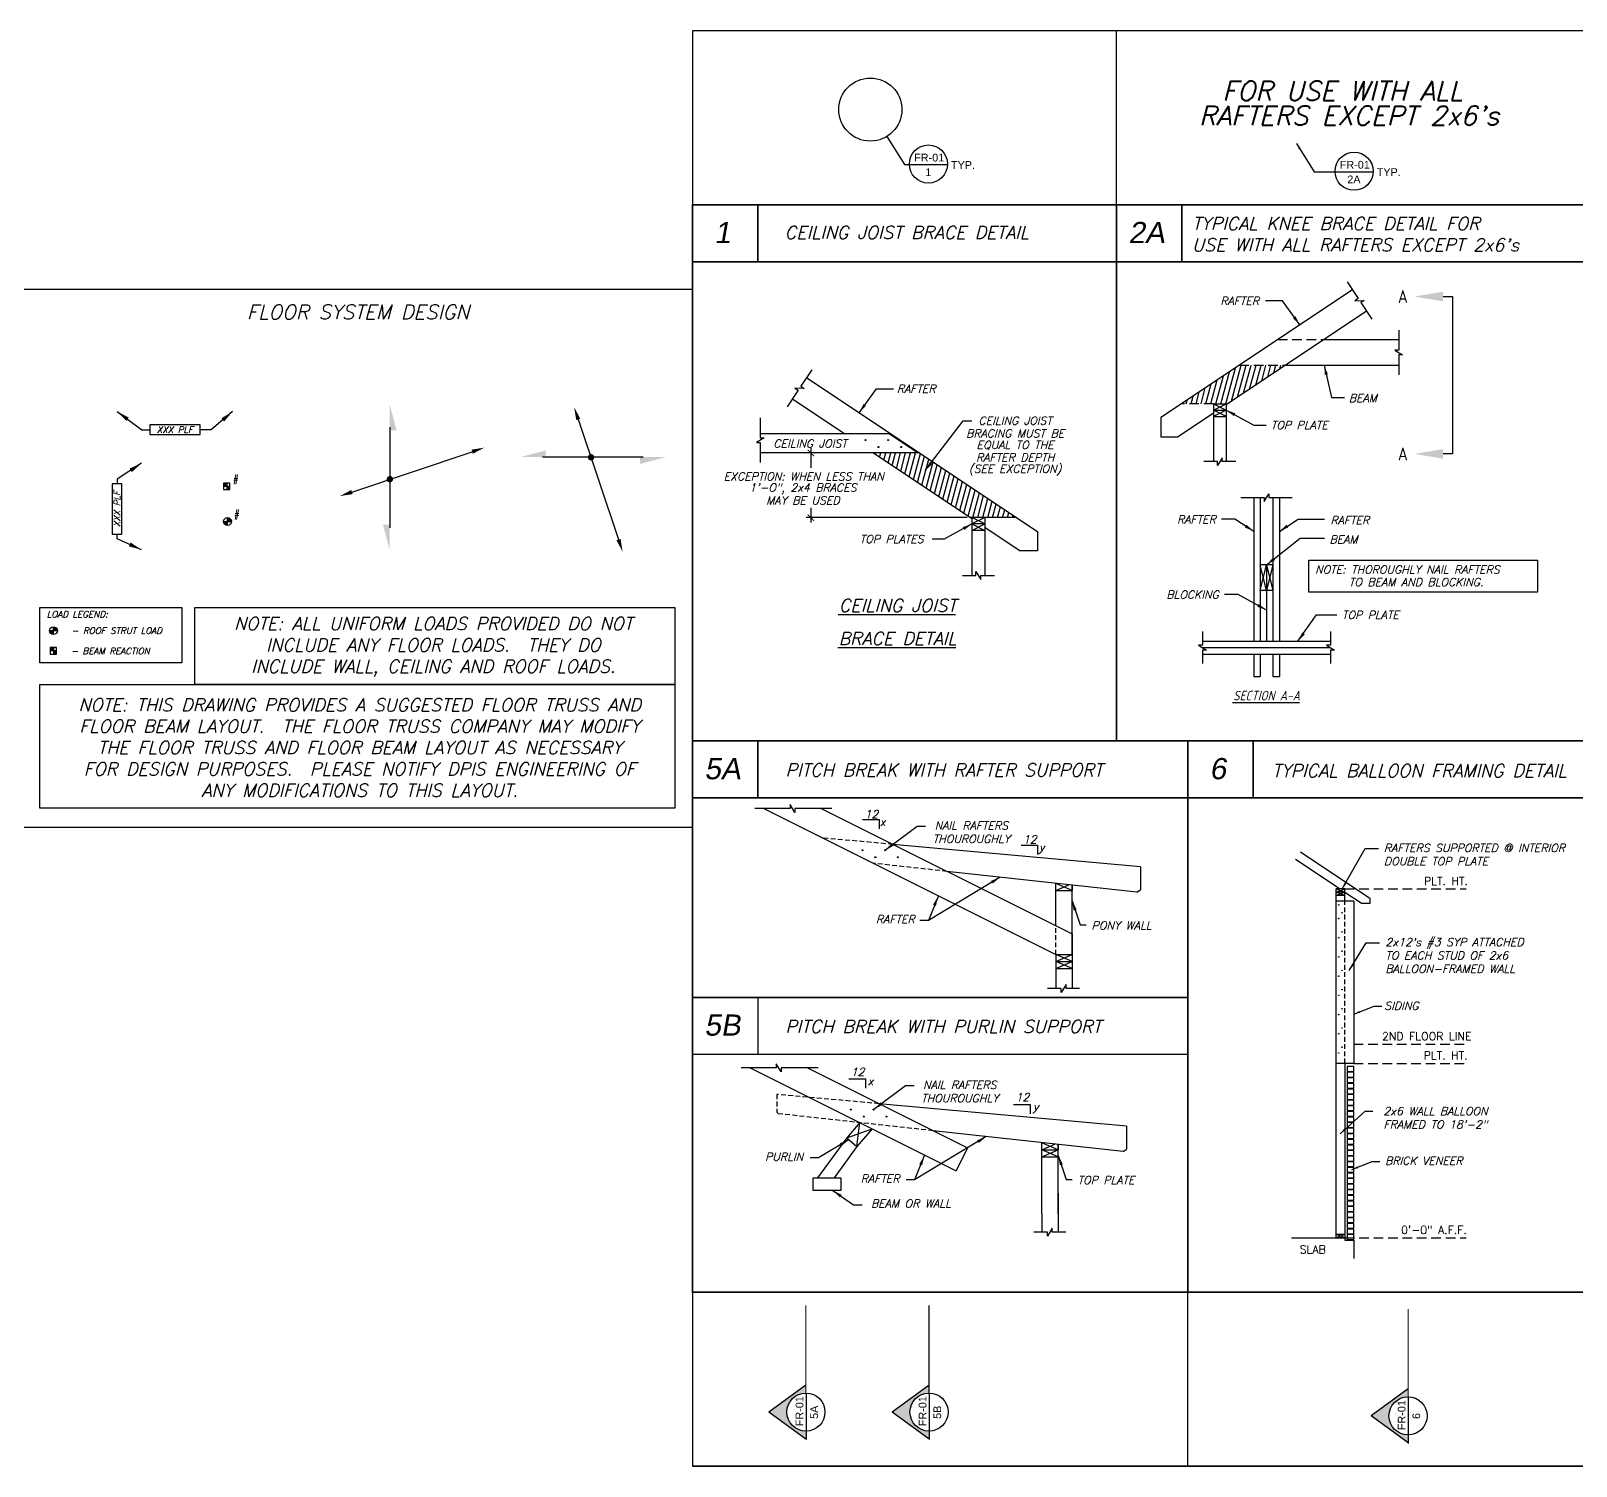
# Model space of a CAD drawing. Header units: inches. Extents: x 683 to 9753, y -6805 to 20230.
# Drawn here: x 2654 to 3620, y 628 to 1524 of the extents above; entities that cross this region are included whole.
import ezdxf
from ezdxf.enums import TextEntityAlignment as Align

# ---------------------------------------------------------------- set-up
doc = ezdxf.new("R2010")
doc.units = ezdxf.units.IN
doc.header["$LTSCALE"] = 48
doc.header["$MEASUREMENT"] = 0
doc.linetypes.add('HIDDEN2', pattern=[0.1875, 0.125, -0.0625])
doc.linetypes.add('HIDDEN4', pattern=[0.09375, 0.0625, -0.03125])
doc.layers.get('Defpoints').update_dxf_attribs({"color": 251})
for name, color, linetype in [('DPIS-BL', 9, 'Continuous'), ('DPIS-DIM', 7, 'Continuous'), ('DPIS-LOADS', 7, 'Continuous'), ('DPIS-LOADS2', 2, 'Continuous'), ('DPIS-TAGS', 2, 'Continuous'), ('DPIS-TEXT', 7, 'Continuous'), ('FPTEXT', 2, 'Continuous')]:
    doc.layers.add(name, color=color, linetype=linetype)
doc.styles.add('DIMLETTERS', font='arial.ttf', dxfattribs={"height": 12})
doc.styles.add('DPIS-ARCHTXT', font='ARCHITXT.shx')
doc.styles.add('DPIS-DIM', font='Simplex.shx', dxfattribs={"oblique": 15})
doc.styles.add('Loads', font='simplex.shx')
doc.styles.add('SHEETNAME', font='arial.ttf', dxfattribs={"height": 4})
doc.styles.add('SIMPLEX', font='simplex.shx', dxfattribs={"oblique": 15, "height": 4})
doc.styles.get("Standard").update_dxf_attribs({"font": 'simplex.shx', "oblique": 15})
doc.dimstyles.new('DPIS-DIM1', dxfattribs={"dimtxt": 4, "dimasz": 4, "dimexe": 3, "dimexo": 2, "dimgap": 2, "dimtad": 1, "dimdec": 4, "dimrnd": 0.125, "dimzin": 3, "dimdsep": 46, "dimlunit": 4, "dimtxsty": 'DPIS-DIM', "dimblk": 'ARCHTICK', "dimcen": 3, "dimdle": 3, "dimclrd": 2, "dimclre": 2, "dimclrt": 256, "dimadec": 0, "dimazin": 0, "dimtfac": 1, "dimtdec": 4, "dimtmove": 0, "dimatfit": 3, "dimfxl": 1, "dimtolj": 1, "dimtzin": 0, "dimarcsym": 0})
doc.dimstyles.get("Standard").update_dxf_attribs({"dimtxt": 4, "dimasz": 4, "dimexe": 3, "dimexo": 2, "dimgap": 2, "dimtad": 1, "dimdec": 4, "dimrnd": 0.125, "dimzin": 3, "dimdsep": 46, "dimlunit": 4, "dimtxsty": 'SIMPLEX', "dimblk": 'ARCHTICK', "dimcen": 3, "dimdle": 3, "dimclrd": 2, "dimclre": 2, "dimadec": 0, "dimazin": 0, "dimtfac": 1, "dimtdec": 4, "dimtofl": 0, "dimtmove": 1, "dimatfit": 3, "dimfxl": 1, "dimtolj": 1, "dimtzin": 0, "dimarcsym": 0})

# ---------------------------------------------------------------- blocks, each defined once
blk = doc.blocks.new('*D22')
at = {"layer": 'Defpoints', "color": 0, "transparency": 16777216}
for p in [(2993.89, 1289.25), (3024.18, 1198.91), (3024.18, 1198.91)]:
    blk.add_point(p, dxfattribs=at)
at = {"layer": 'DPIS-LOADS', "color": 5, "lineweight": -2, "transparency": 16777216}
blk.add_line((2996.43, 1281.67), (3021.64, 1206.5), dxfattribs=at)
at = {"layer": 'DPIS-LOADS', "color": 5, "transparency": 16777216}
for points in [[(2997.7, 1282.09), (2995.17, 1281.24), (2993.89, 1289.25)], [(3022.9, 1206.92), (3020.37, 1206.07), (3024.18, 1198.91)]]:
    blk.add_solid(points, dxfattribs=at)
blk = doc.blocks.new('ARROW-HALF')
at = {"color": 2}
blk.add_solid([(0, 0), (-1.143, -0.302), (-1.143, 0)], dxfattribs=at)
blk = doc.blocks.new('*D23')
at = {"layer": 'Defpoints', "color": 0, "transparency": 16777216}
for p in [(2960.12, 1258.03), (2960.12, 1258.03), (3051.04, 1258.03)]:
    blk.add_point(p, dxfattribs=at)
at = {"layer": 'DPIS-LOADS', "color": 2, "lineweight": -2, "transparency": 16777216}
blk.add_line((3037.04, 1258.03), (2974.12, 1258.03), dxfattribs=at)
at = {"layer": 'DPIS-LOADS', "color": 2, "lineweight": -2, "transparency": 16777216, "xscale": 14, "yscale": 14, "zscale": 14, "rotation": 180}
blk.add_blockref('ARROW-HALF', (2960.12, 1258.03), dxfattribs=at)
at = {"layer": 'DPIS-LOADS', "color": 2, "lineweight": -2, "transparency": 16777216, "xscale": 14, "yscale": 14, "zscale": 14}
blk.add_blockref('ARROW-HALF', (3051.04, 1258.03), dxfattribs=at)
blk = doc.blocks.new('A$C271176F0')
h = blk.add_hatch(color=2)
h.paths.add_polyline_path([(0, 0), (0, -2), (2, -2), (2, 0)])
h.paths.add_polyline_path([(0, 2), (-2, 2), (-2, 0), (0, 0)])
at = {"color": 2}
for p, q in [((2, 0), (-2, 0)), ((0, 2), (0, -2))]:
    blk.add_line(p, q, dxfattribs=at)
blk.add_lwpolyline([(-2, -2), (2, -2), (2, 2), (-2, 2)], close=True, dxfattribs=at)
blk = doc.blocks.new('A$C02BE6382')
h = blk.add_hatch(color=1)
h.paths.add_polyline_path([(2.45, 0, 0.414214), (0, 2.45), (0, 0)])
h.paths.add_polyline_path([(0, 0), (-2.45, 0, 0.414214), (0, -2.45)])
at = {"color": 1}
for p, q in [((-2.45, 0), (2.45, 0)), ((0, -2.45), (0, 2.45))]:
    blk.add_line(p, q, dxfattribs=at)
blk.add_circle((0, 0), 2.45, dxfattribs=at)
blk = doc.blocks.new('*D24')
at = {"layer": 'Defpoints', "color": 0, "transparency": 16777216}
for p in [(2937.77, 1263.98), (2937.77, 1263.98), (2847.44, 1233.69)]:
    blk.add_point(p, dxfattribs=at)
at = {"layer": 'DPIS-LOADS', "color": 5, "lineweight": -2, "transparency": 16777216}
blk.add_line((2855.02, 1236.24), (2930.19, 1261.44), dxfattribs=at)
at = {"layer": 'DPIS-LOADS', "color": 5, "transparency": 16777216}
for points in [[(2929.76, 1262.7), (2930.61, 1260.17), (2937.77, 1263.98)], [(2854.6, 1237.5), (2855.45, 1234.97), (2847.44, 1233.69)]]:
    blk.add_solid(points, dxfattribs=at)
blk = doc.blocks.new('*D25')
at = {"layer": 'Defpoints', "color": 0, "transparency": 16777216}
for p in [(2878.66, 1290.84), (2878.66, 1199.93), (2878.66, 1199.93)]:
    blk.add_point(p, dxfattribs=at)
at = {"layer": 'DPIS-LOADS', "color": 2, "lineweight": -2, "transparency": 16777216}
blk.add_line((2878.66, 1276.84), (2878.66, 1213.93), dxfattribs=at)
at = {"layer": 'DPIS-LOADS', "color": 2, "lineweight": -2, "transparency": 16777216, "xscale": 14, "yscale": 14, "zscale": 14}
for p, rotation in [((2878.66, 1290.84), 90), ((2878.66, 1199.93), 270)]:
    blk.add_blockref('ARROW-HALF', p, dxfattribs=dict(at, rotation=rotation))
blk = doc.blocks.new('_ArchTick')
at = {"color": 0, "const_width": 0.15}
blk.add_lwpolyline([(-0.5, -0.5), (0.5, 0.5)], dxfattribs=at)
blk = doc.blocks.new('A$C291E6136')
at = {"layer": 'DPIS-BL'}
h = blk.add_hatch(dxfattribs=at)
h.set_pattern_fill('ANSI31', color=251, scale=24, angle=30, style=0)
h.set_pattern_definition([(75, (-3518.3234, -819.4053), (-2.8977775, 0.7764571), [])])
h.paths.add_polyline_path([(-86.16, 121.13), (-115.01, 121.13), (-54.47, 80.77), (-25.62, 80.77)])
at = {"layer": 'DPIS-DIM', "color": 2}
for p, q in [((-154.14, 124.13), (-154.14, 111.76)), ((-154.14, 86.97), (-154.14, 77.77)), ((-56.47, 80.77), (-157.14, 80.77))]:
    blk.add_line(p, q, dxfattribs=at)
at = {"layer": 'DPIS-TEXT'}
for p, q in [((-156.76, 168.19), (-12.59, 72.08)), ((-165.64, 154.88), (-133.01, 133.13)), ((-105.06, 133.13), (-185.73, 133.13)), ((-105.06, 133.13), (-87.06, 121.13)), ((-86.16, 121.13), (-185.73, 121.13)), ((-115.01, 121.13), (-53.47, 80.1)), ((-25.62, 80.77), (-54.47, 80.77)), ((-53.47, 80.77), (-53.47, 44.57)), ((-45.47, 76.77), (-53.47, 80.77)), ((-45.47, 80.77), (-53.47, 76.77)), ((-45.47, 80.77), (-45.47, 44.57)), ((-45.47, 76.77), (-53.47, 76.77)), ((-53.47, 72.77), (-45.47, 76.77)), ((-53.47, 76.77), (-45.47, 72.77)), ((-45.47, 72.77), (-53.47, 72.77)), ((-45.47, 74.77), (-23.43, 60.08)), ((-12.59, 72.08), (-12.59, 60.08)), ((-12.59, 60.08), (-23.43, 60.08))]:
    blk.add_line(p, q, dxfattribs=at)
for points in [[(-153.44, 173.19), (-160.37, 162.79), (-158.32, 161.42), (-164.08, 161.66), (-162.03, 160.29), (-168.97, 149.89)], [(-185.73, 143.13), (-185.73, 130.63), (-183.26, 130.63), (-188.19, 127.63), (-185.73, 127.63), (-185.73, 115.13)], [(-59.47, 44.57), (-50.97, 44.57), (-50.97, 47.03), (-47.97, 42.11), (-47.97, 44.57), (-39.47, 44.57)]]:
    blk.add_lwpolyline(points, dxfattribs=at)
for centre in [(-120.01, 129.21), (-105.86, 129.21), (-111.95, 124.87), (-97.8, 124.87)]:
    blk.add_circle(centre, 0.31, dxfattribs=at)
at = {"layer": 'DPIS-DIM', "color": 2, "xscale": 4, "yscale": 4, "zscale": 4}
for p, rotation in [((-154.14, 121.13), 90), ((-154.14, 80.77), 270)]:
    blk.add_blockref('_ArchTick', p, dxfattribs=dict(at, rotation=rotation))
at = {"layer": 'DPIS-TEXT', "style": 'SIMPLEX', "oblique": 15}
for s, p in [('RAFTER', (-88.27, 161.26)), ('BRACING MUST BE', (-26.47, 133.41)), ('CEILING JOIST', (-26.47, 141.31)), ('CEILING JOIST', (-154.65, 127)), ('EQUAL TO THE', (-26.47, 125.89)), ('RAFTER DEPTH', (-26.47, 118.36)), ('EXCEPTION: WHEN LESS THAN', (-158.61, 106.49)), ('(SEE EXCEPTION)', (-26.47, 110.93)), ('1\'-O", 2x4 BRACES', (-159.13, 98.76)), ('MAY BE USED', (-159.13, 91.51)), ('TOP PLATES', (-103.65, 67.39))]:
    blk.add_text(s, height=5, dxfattribs=at).set_placement(p, align=Align.MIDDLE)
at = {"layer": 'DPIS-TEXT', "oblique": 15}
for s, p in [('%%UCEILING JOIST', (-100.01, 25.86)), ('%%UBRACE DETAIL', (-100.01, 5.22))]:
    blk.add_text(s, height=8, dxfattribs=at).set_placement(p, align=Align.MIDDLE)
at = {"layer": 'DPIS-TEXT'}
for points in [[(-123.96, 146.32), (-113.11, 161.29), (-102.47, 161.29)], [(-82.68, 110.12), (-58.93, 141.31), (-53.61, 141.31)], [(-53.47, 76.77), (-70.78, 67.39), (-78.34, 67.39)]]:
    blk.add_leader(points, dimstyle='Standard', override={"dimasz": 6, "dimtad": 0, "dimclrd": 1}, dxfattribs=at)

msp = doc.modelspace()

# ---------------------------------------------------------------- hatches: boundary and pattern name
at = {"layer": 'DPIS-BL'}
h = msp.add_hatch(dxfattribs=at)
h.set_pattern_fill('ANSI31', color=251, scale=24, angle=30, style=0)
h.set_pattern_definition([(75, (16.1795, 585.916), (-2.8977775, 0.7764571), [])])
h.paths.add_polyline_path([(3438.39366, 1315.47893), (3409.54925, 1315.47893), (3373.48243, 1291.43438), (3393.32684, 1291.43438), (3401.32684, 1291.43438), (3401.32684, 1290.76771)])
at = {"layer": 'DPIS-TEXT'}
h = msp.add_hatch(dxfattribs=at)
h.set_pattern_fill('ANSI38', color=256, scale=1.37277, angle=180, style=0)
h.set_pattern_definition([(135, (2939.81895, 669.79832), (0.12133689, 0.12133689), []), (45, (2939.81895, 669.79832), (0.36401067, 0.12133689), [0.4289907, -0.2573944])])
h.paths.add_polyline_path([(3138.70667, 678.25456), (3138.70667, 673.31404, 0.414213562), (3126.78765, 661.39502, 0.414213562), (3138.70667, 649.476), (3138.70667, 644.53547), (3115.57178, 661.39502)])
h = msp.add_hatch(dxfattribs=at)
h.set_pattern_fill('ANSI38', color=256, scale=1.37277, angle=180, style=0)
h.set_pattern_definition([(135, (3016.75203, 669.79832), (0.12133689, 0.12133689), []), (45, (3016.75203, 669.79832), (0.36401067, 0.12133689), [0.4289907, -0.2573944])])
h.paths.add_polyline_path([(3215.63975, 678.25456), (3215.63975, 673.31404, 0.414213562), (3203.72073, 661.39502, 0.414213562), (3215.63975, 649.476), (3215.63975, 644.53547), (3192.50486, 661.39502)])
h = msp.add_hatch(dxfattribs=at)
h.set_pattern_fill('ANSI38', color=256, scale=1.37277, angle=180, style=0)
h.set_pattern_definition([(135, (3316.08552, 667.44589), (0.12133689, 0.12133689), []), (45, (3316.08552, 667.44589), (0.36401067, 0.12133689), [0.4289907, -0.2573944])])
h.paths.add_polyline_path([(3514.97324, 675.90214), (3514.97324, 670.96161, 0.414213562), (3503.05422, 659.04259, 0.414213562), (3514.97324, 647.12357), (3514.97324, 642.18304), (3491.83835, 659.04259)])

# ---------------------------------------------------------------- linework, layer by layer
at = {"linetype": 'HIDDEN4'}
for p, q in [((3193.04015, 1016.10838), (3149.28304, 1020.0984)), ((3226.84018, 999.20837), (3180.95863, 1004.2606)), ((3184.41481, 854.07344), (3120.46237, 859.90497)), ((3120.46237, 859.90497), (3120.46237, 848.71009)), ((3120.46237, 848.71009), (3121.60653, 847.81141)), ((3218.21483, 837.17342), (3121.60653, 847.81141))]:
    msp.add_line(p, q, dxfattribs=at)
for p, q in [((3347.74489, 1002.00155), (3193.04015, 1016.10838)), ((3345.47329, 986.14513), (3226.84018, 999.20837)), ((3347.74489, 1002.00155), (3347.74489, 987.70385)), ((3345.47329, 986.14513), (3347.74489, 987.70385)), ((3339.11954, 839.96661), (3184.41481, 854.07344)), ((3336.84794, 824.11018), (3218.21483, 837.17342)), ((3339.11954, 839.96661), (3339.11954, 825.6689)), ((3336.84794, 824.11018), (3339.11954, 825.6689))]:
    msp.add_line(p, q)
at = {"layer": 'DPIS-BL'}
for p, q in [((3332.81638, 1415.67308), (3332.81638, 1524.35583)), ((3067.81992, 1026.62043), (2397.05871, 1026.62043)), ((3108.68269, 920.48911), (3108.68269, 884.90345)), ((3377.31916, 627.64953), (3377.31916, 736.33228))]:
    msp.add_line(p, q, dxfattribs=at)
for points in [[(3067.81992, 1415.67308), (4531.81992, 1415.67308), (4531.81992, 1524.35583), (3067.81992, 1524.35583)], [(3067.81992, 627.64953), (4531.81992, 627.64953), (4531.81992, 736.33228), (3067.81992, 736.33228)]]:
    msp.add_lwpolyline(points, close=True, dxfattribs=at)
at = {"layer": 'DPIS-BL', "const_width": 1}
for points in [[(3067.81992, 1415.67308), (3332.81638, 1415.67308), (3332.81638, 1080.71995), (3067.81992, 1080.71995)], [(3332.81638, 1415.67308), (3626.75087, 1415.67308), (3626.75087, 1080.71995), (3332.81638, 1080.71995)], [(3067.81992, 1080.71995), (3377.31916, 1080.71995), (3377.31916, 736.33228), (3067.81992, 736.33228)], [(3377.31916, 1080.71995), (3657.85534, 1080.71995), (3657.85534, 736.33228), (3377.31916, 736.33228)]]:
    msp.add_lwpolyline(points, close=True, dxfattribs=at)
for points in [[(3108.68269, 1415.67308), (3108.68269, 1380.08742)], [(3373.67915, 1415.67308), (3373.67915, 1380.08742)], [(3332.81638, 1380.08742), (3067.81992, 1380.08742)], [(3626.75087, 1380.08742), (3332.81638, 1380.08742)], [(3108.68269, 1080.71995), (3108.68269, 1045.13429)], [(3418.18193, 1080.71995), (3418.18193, 1045.13429)], [(3377.31916, 1045.13429), (3067.81992, 1045.13429)], [(3657.85534, 1045.13429), (3377.31916, 1045.13429)], [(3377.31916, 920.48911), (3067.81992, 920.48911)], [(3377.31916, 884.90345), (3067.81992, 884.90345)]]:
    msp.add_lwpolyline(points, dxfattribs=at)
at = {"layer": 'DPIS-BL'}
msp.add_lwpolyline([(3067.81992, 1026.62043), (3067.81992, 1362.87892), (790.71713, 1362.87892), (790.71713, 795.95026)], dxfattribs=at)
at = {"layer": 'DPIS-DIM', "color": 2}
for p, q in [((3189.37258, 1458.4571), (3200.30832, 1440.83976)), ((3200.30832, 1440.83976), (3203.34043, 1440.83976)), ((3444.71318, 1006.78312), (3472.51265, 988.25014)), ((3447.76403, 1011.35939), (3491.15652, 982.43107)), ((3470.01265, 770.25014), (3470.01265, 988.25014)), ((3475.51265, 988.25014), (3470.01265, 988.25014)), ((3470.01265, 986.25014), (3475.51265, 988.25014)), ((3470.01265, 988.25014), (3475.51265, 986.25014)), ((3475.51265, 986.25014), (3470.01265, 986.25014)), ((3475.51265, 984.25014), (3470.01265, 986.25014)), ((3475.51265, 986.25014), (3470.01265, 984.25014)), ((3475.51265, 980.70508), (3475.51265, 988.25014)), ((3475.51265, 986.25014), (3486.19888, 979.12598)), ((3475.51265, 984.25014), (3470.01265, 984.25014)), ((3481.01265, 980.70508), (3470.01265, 980.70508)), ((3481.01265, 980.70508), (3481.01265, 879.25014)), ((3491.15652, 979.12598), (3486.19888, 979.12598)), ((3491.15652, 982.43107), (3491.15652, 979.12598)), ((3481.01265, 879.25014), (3470.01265, 879.25014)), ((3475.51265, 879.25014), (3475.51265, 770.25014)), ((3475.51265, 770.25014), (3470.01265, 772.25014)), ((3475.51265, 772.25014), (3470.01265, 770.25014)), ((3475.51265, 772.25014), (3470.01265, 772.25014))]:
    msp.add_line(p, q, dxfattribs=at)
at = {"layer": 'DPIS-DIM', "color": 1, "linetype": 'HIDDEN2'}
for p, q in [((3475.51265, 988.25014), (3551.23133, 988.25014)), ((3481.01265, 891.25014), (3551.23133, 891.25014)), ((3481.01265, 879.25014), (3551.23133, 879.25014)), ((3475.51265, 770.25014), (3551.23133, 770.25014))]:
    msp.add_line(p, q, dxfattribs=at)
at = {"layer": 'DPIS-DIM', "color": 2, "linetype": 'HIDDEN4'}
msp.add_line((3475.51265, 879.25014), (3475.51265, 980.70508), dxfattribs=at)
at = {"layer": 'DPIS-DIM', "color": 7}
for p, q in [((3442.03635, 770.25014), (3475.51265, 770.25014)), ((3475.51265, 770.25014), (3470.01265, 770.25014)), ((3475.51265, 770.25014), (3475.51265, 768.75014)), ((3475.51265, 768.75014), (3481.01265, 768.75014)), ((3481.01265, 768.75014), (3481.01265, 757.2574))]:
    msp.add_line(p, q, dxfattribs=at)
for points in [[(3477.01265, 874.25014), (3481.01265, 874.25014), (3481.01265, 877.25014), (3477.01265, 877.25014)], [(3477.01265, 870.75014), (3481.01265, 870.75014), (3481.01265, 873.75014), (3477.01265, 873.75014)], [(3477.01265, 867.25014), (3481.01265, 867.25014), (3481.01265, 870.25014), (3477.01265, 870.25014)], [(3477.01265, 863.75014), (3481.01265, 863.75014), (3481.01265, 866.75014), (3477.01265, 866.75014)], [(3477.01265, 860.25014), (3481.01265, 860.25014), (3481.01265, 863.25014), (3477.01265, 863.25014)], [(3477.01265, 856.75014), (3481.01265, 856.75014), (3481.01265, 859.75014), (3477.01265, 859.75014)], [(3477.01265, 853.25014), (3481.01265, 853.25014), (3481.01265, 856.25014), (3477.01265, 856.25014)], [(3477.01265, 849.75014), (3481.01265, 849.75014), (3481.01265, 852.75014), (3477.01265, 852.75014)], [(3477.01265, 846.25014), (3481.01265, 846.25014), (3481.01265, 849.25014), (3477.01265, 849.25014)], [(3477.01265, 842.75014), (3481.01265, 842.75014), (3481.01265, 845.75014), (3477.01265, 845.75014)], [(3477.01265, 839.25014), (3481.01265, 839.25014), (3481.01265, 842.25014), (3477.01265, 842.25014)], [(3477.01265, 835.75014), (3481.01265, 835.75014), (3481.01265, 838.75014), (3477.01265, 838.75014)], [(3477.01265, 832.25014), (3481.01265, 832.25014), (3481.01265, 835.25014), (3477.01265, 835.25014)], [(3477.01265, 828.75014), (3481.01265, 828.75014), (3481.01265, 831.75014), (3477.01265, 831.75014)], [(3477.01265, 825.25014), (3481.01265, 825.25014), (3481.01265, 828.25014), (3477.01265, 828.25014)], [(3477.01265, 821.75014), (3481.01265, 821.75014), (3481.01265, 824.75014), (3477.01265, 824.75014)], [(3477.01265, 818.25014), (3481.01265, 818.25014), (3481.01265, 821.25014), (3477.01265, 821.25014)], [(3477.01265, 814.75014), (3481.01265, 814.75014), (3481.01265, 817.75014), (3477.01265, 817.75014)], [(3477.01265, 811.25014), (3481.01265, 811.25014), (3481.01265, 814.25014), (3477.01265, 814.25014)], [(3477.01265, 807.75014), (3481.01265, 807.75014), (3481.01265, 810.75014), (3477.01265, 810.75014)], [(3477.01265, 804.25014), (3481.01265, 804.25014), (3481.01265, 807.25014), (3477.01265, 807.25014)], [(3477.01265, 800.75014), (3481.01265, 800.75014), (3481.01265, 803.75014), (3477.01265, 803.75014)], [(3477.01265, 797.25014), (3481.01265, 797.25014), (3481.01265, 800.25014), (3477.01265, 800.25014)], [(3477.01265, 793.75014), (3481.01265, 793.75014), (3481.01265, 796.75014), (3477.01265, 796.75014)], [(3477.01265, 790.25014), (3481.01265, 790.25014), (3481.01265, 793.25014), (3477.01265, 793.25014)], [(3477.01265, 786.75014), (3481.01265, 786.75014), (3481.01265, 789.75014), (3477.01265, 789.75014)], [(3477.01265, 783.25014), (3481.01265, 783.25014), (3481.01265, 786.25014), (3477.01265, 786.25014)], [(3477.01265, 779.75014), (3481.01265, 779.75014), (3481.01265, 782.75014), (3477.01265, 782.75014)], [(3477.01265, 776.25014), (3481.01265, 776.25014), (3481.01265, 779.25014), (3477.01265, 779.25014)], [(3477.01265, 772.75014), (3481.01265, 772.75014), (3481.01265, 775.75014), (3477.01265, 775.75014)], [(3477.01265, 769.25014), (3481.01265, 769.25014), (3481.01265, 772.25014), (3477.01265, 772.25014)]]:
    msp.add_lwpolyline(points, close=True, dxfattribs=at)
at = {"layer": 'DPIS-DIM', "color": 2}
for centre, radius in [((3178.95718, 1475.18893), 19.70874), ((3471.68148, 978.25682), 0.18851), ((3471.68148, 969.7638), 0.18851), ((3473.7041, 973.38804), 0.18851), ((3471.68148, 957.7638), 0.18851), ((3473.7041, 961.38804), 0.18851), ((3473.7041, 949.38804), 0.18851), ((3471.68148, 945.7638), 0.18851), ((3473.7041, 937.38804), 0.18851), ((3471.68148, 933.7638), 0.18851), ((3471.68148, 921.7638), 0.18851), ((3473.7041, 925.38804), 0.18851), ((3471.68148, 909.7638), 0.18851), ((3473.7041, 913.38804), 0.18851), ((3473.7041, 901.38804), 0.18851), ((3471.68148, 897.7638), 0.18851), ((3473.7041, 889.38804), 0.18851), ((3471.68148, 885.7638), 0.18851)]:
    msp.add_circle(centre, radius, dxfattribs=at)
at = {"layer": 'DPIS-LOADS', "color": 5, "const_width": 1.75}
for points in [[(3004.45995, 1259.06299, -1), (3004.45995, 1256.81299, -1)], [(2877.62389, 1244.26168, -1), (2879.87389, 1244.26168, -1)]]:
    msp.add_lwpolyline(points, format="xyb", close=True, dxfattribs=at)
at = {"layer": 'DPIS-LOADS2', "color": 1}
for points in [[(2760.18447, 1278.1477), (2728.63667, 1278.1477), (2728.63667, 1272.1477), (2760.18447, 1272.1477)], [(2705.26526, 1241.42034), (2705.26526, 1209.87254), (2711.26526, 1209.87254), (2711.26526, 1241.42034)]]:
    msp.add_lwpolyline(points, close=True, dxfattribs=at)
at = {"layer": 'DPIS-LOADS2', "color": 7}
for points in [[(2660.05764, 1164.0399), (2748.71897, 1164.0399), (2748.71897, 1129.51685), (2660.05764, 1129.51685)], [(2756.95276, 1164.0399), (3056.77952, 1164.0399), (3056.77952, 1116.0399), (2756.95276, 1116.0399)], [(2660.05764, 1116.0399), (3056.77952, 1116.0399), (3056.77952, 1038.62043), (2660.05764, 1038.62043)]]:
    msp.add_lwpolyline(points, close=True, dxfattribs=at)
at = {"layer": 'DPIS-TAGS'}
for p, q in [((3174.11475, 1031.65478), (3184.47682, 1031.65478)), ((3184.47682, 1031.65478), (3184.47682, 1025.7534)), ((3273.11248, 1015.66995), (3283.47455, 1015.66995)), ((3283.47455, 1015.66995), (3283.47455, 1009.76858)), ((3165.4894, 869.61983), (3175.85147, 869.61983)), ((3175.85147, 869.61983), (3175.85147, 863.71845)), ((3268.48713, 853.635), (3278.8492, 853.635)), ((3278.8492, 853.635), (3278.8492, 847.73363)), ((3164.28055, 832.8009), (3146.02992, 807.82323)), ((3170.6231, 827.38167), (3156.33219, 807.82323))]:
    msp.add_line(p, q, dxfattribs=at)
msp.add_lwpolyline([(3143.24871, 807.82323), (3160.58759, 807.82323), (3160.58759, 799.75113), (3143.24871, 799.75113)], close=True, dxfattribs=at)
at = {"layer": 'DPIS-TEXT'}
for p, q in [((3203.34043, 1440.83976), (3226.84722, 1440.83976)), ((3469.35187, 1436.38434), (3492.85866, 1436.38434)), ((3480.1514, 1362.54703), (3360.45164, 1282.74718)), ((3489.0266, 1349.23422), (3401.32684, 1290.76771)), ((3462.39366, 1331.47893), (3509.11417, 1331.47893)), ((3438.39366, 1315.47893), (3509.11417, 1315.47893)), ((3393.32684, 1285.43438), (3371.29605, 1270.74718)), ((3393.32684, 1291.43438), (3393.32684, 1255.23876)), ((3393.32684, 1287.43438), (3401.32684, 1291.43438)), ((3393.32684, 1291.43438), (3401.32684, 1287.43438)), ((3393.32684, 1291.43438), (3401.32684, 1291.43438)), ((3393.32684, 1287.43438), (3401.32684, 1287.43438)), ((3401.32684, 1283.43438), (3393.32684, 1287.43438)), ((3401.32684, 1287.43438), (3393.32684, 1283.43438)), ((3401.32684, 1291.43438), (3401.32684, 1255.23876)), ((3360.45164, 1282.74718), (3360.45164, 1270.74718)), ((3393.32684, 1283.43438), (3401.32684, 1283.43438)), ((3360.45164, 1270.74718), (3371.29605, 1270.74718)), ((3418.54266, 1232.75213), (3418.54266, 1143.03286)), ((3422.54266, 1232.75213), (3422.54266, 1143.03286)), ((3430.54266, 1232.75213), (3430.54266, 1143.03286)), ((3434.54266, 1232.75213), (3434.54266, 1143.03286)), ((3430.54266, 1190.79042), (3422.54266, 1190.79042)), ((3426.54266, 1174.79042), (3422.54266, 1190.79042)), ((3422.54266, 1174.79042), (3426.54266, 1190.79042)), ((3430.54266, 1190.79042), (3426.54266, 1174.79042)), ((3426.54266, 1190.79042), (3430.54266, 1174.79042)), ((3426.54266, 1190.79042), (3426.54266, 1143.03286)), ((3430.54266, 1174.79042), (3422.54266, 1174.79042)), ((3386.54266, 1143.03286), (3466.54266, 1143.03286)), ((3386.54266, 1139.03286), (3466.54266, 1139.03286)), ((3386.54266, 1135.03286), (3466.54266, 1135.03286)), ((3418.54266, 1135.03286), (3418.54266, 1121.03286)), ((3422.54266, 1135.03286), (3422.54266, 1121.03286)), ((3430.54266, 1135.03286), (3430.54266, 1121.03286)), ((3434.54266, 1135.03286), (3434.54266, 1121.03286)), ((3418.54266, 1121.03286), (3422.54266, 1121.03286)), ((3430.54266, 1121.03286), (3434.54266, 1121.03286)), ((3128.83202, 1038.48523), (3106.80657, 1038.48523)), ((3112.50937, 1038.48523), (3294.85399, 947.31292)), ((3131.83202, 1036.02113), (3128.83202, 1040.94933)), ((3128.83202, 1040.94933), (3128.83202, 1038.48523)), ((3154.89366, 1038.48523), (3131.83202, 1038.48523)), ((3131.83202, 1038.48523), (3131.83202, 1036.02113)), ((3148.28646, 1038.48523), (3305.0358, 960.11056)), ((3294.85399, 965.20147), (3294.85399, 991.72263)), ((3305.0358, 987.35899), (3294.85399, 991.72263)), ((3294.85399, 987.35899), (3302.94787, 990.8278)), ((3294.85399, 987.35899), (3305.0358, 987.35899)), ((3305.0358, 947.31292), (3305.0358, 990.59789)), ((3305.0358, 990.59789), (3305.0358, 987.35899)), ((3305.0358, 960.11056), (3305.0358, 926.09568)), ((3294.85399, 942.94929), (3305.0358, 947.31292)), ((3305.0358, 942.94929), (3294.85399, 947.31292)), ((3294.85399, 947.31292), (3294.85399, 938.58565)), ((3294.85399, 947.31292), (3305.0358, 947.31292)), ((3305.0358, 947.31292), (3305.0358, 942.94929)), ((3294.85399, 942.94929), (3305.0358, 942.94929)), ((3305.0358, 938.58565), (3294.85399, 942.94929)), ((3294.85399, 938.58565), (3305.0358, 942.94929)), ((3294.85399, 938.58565), (3305.0358, 938.58565)), ((3294.85399, 938.58565), (3294.85399, 926.09568)), ((3305.0358, 942.94929), (3305.0358, 938.58565)), ((3123.20667, 873.98618), (3120.20667, 878.91438)), ((3120.20667, 878.91438), (3120.20667, 876.45028)), ((3120.20667, 876.45028), (3098.18122, 876.45028)), ((3103.88402, 876.45028), (3232.52567, 812.12946)), ((3146.26831, 876.45028), (3123.20667, 876.45028)), ((3123.20667, 876.45028), (3123.20667, 873.98618)), ((3139.66111, 876.45028), (3239.68108, 826.4403)), ((3172.33328, 842.22565), (3164.28055, 832.8009)), ((3170.6231, 827.38167), (3172.33328, 842.22565)), ((3164.28055, 832.8009), (3180.02162, 838.38149)), ((3164.28055, 832.8009), (3170.6231, 827.38167)), ((3180.02162, 838.38149), (3170.6231, 827.38167)), ((3239.68108, 826.4403), (3232.52567, 812.12946)), ((3286.22864, 785.27798), (3286.22864, 829.68768)), ((3296.41046, 825.32404), (3286.22864, 829.68768)), ((3286.22864, 825.32404), (3294.32252, 828.79285)), ((3286.22864, 820.96041), (3296.41046, 825.32404)), ((3296.41046, 820.96041), (3286.22864, 825.32404)), ((3286.22864, 825.32404), (3296.41046, 825.32404)), ((3286.22864, 825.32404), (3296.41046, 825.32404)), ((3286.22864, 820.96041), (3296.41046, 820.96041)), ((3296.41046, 785.27798), (3296.41046, 828.56294)), ((3296.41046, 828.56294), (3296.41046, 825.32404)), ((3296.41046, 798.07561), (3296.41046, 773.79253)), ((3286.22864, 785.27798), (3286.22864, 776.5507)), ((3296.41046, 785.27798), (3296.41046, 780.91434)), ((3286.22864, 776.5507), (3286.22864, 773.79253)), ((3296.41046, 780.91434), (3296.41046, 776.5507)), ((3138.70667, 678.25456), (3115.57178, 661.39502)), ((3215.63975, 678.25456), (3192.50486, 661.39502)), ((3514.97324, 675.90214), (3491.83835, 659.04259)), ((3139.03344, 644.2087), (3139.03344, 672.98727)), ((3215.96652, 644.2087), (3215.96652, 672.98727)), ((3515.30001, 641.85627), (3515.30001, 670.63484)), ((3138.70667, 644.53547), (3115.57178, 661.39502)), ((3215.63975, 644.53547), (3192.50486, 661.39502)), ((3514.97324, 642.18304), (3491.83835, 659.04259)), ((4531.81992, 627.64953), (3067.81992, 627.64953)), ((4531.81992, 627.64953), (3067.81992, 627.64953))]:
    msp.add_line(p, q, dxfattribs=at)
at = {"layer": 'DPIS-TEXT', "linetype": 'HIDDEN2'}
for p, q in [((3433.54925, 1331.47893), (3462.39366, 1331.47893)), ((3409.54925, 1315.47893), (3438.39366, 1315.47893)), ((3393.32684, 1291.43438), (3373.48243, 1291.43438))]:
    msp.add_line(p, q, dxfattribs=at)
at = {"layer": 'DPIS-TEXT', "linetype": 'HIDDEN4'}
msp.add_line((3294.85399, 947.31292), (3294.85399, 965.20147), dxfattribs=at)
at = {"layer": 'DPIS-TEXT'}
for points in [[(3476.8232, 1367.53933), (3483.75695, 1357.1387), (3481.7067, 1355.77186), (3487.47131, 1356.00939), (3485.42105, 1354.64255), (3492.35481, 1344.24192)], [(3536.83421, 1358.40083), (3542.83421, 1358.40083), (3542.83421, 1260.07228), (3536.83421, 1260.07228)], [(3509.11417, 1337.47893), (3509.11417, 1324.97893), (3506.65007, 1324.97893), (3511.57827, 1321.97893), (3509.11417, 1321.97893), (3509.11417, 1309.47893)], [(3407.32684, 1255.23876), (3398.82684, 1255.23876), (3398.82684, 1257.70286), (3395.82684, 1252.77466), (3395.82684, 1255.23876), (3387.32684, 1255.23876)], [(3410.54266, 1232.75213), (3425.04266, 1232.75213), (3425.04266, 1230.28803), (3428.04266, 1235.21623), (3428.04266, 1232.75213), (3442.54266, 1232.75213)], [(3386.54266, 1149.03286), (3386.54266, 1140.53286), (3384.07856, 1140.53286), (3389.00677, 1137.53286), (3386.54266, 1137.53286), (3386.54266, 1129.03286)], [(3466.54266, 1149.03286), (3466.54266, 1140.53286), (3464.07856, 1140.53286), (3469.00677, 1137.53286), (3466.54266, 1137.53286), (3466.54266, 1129.03286)], [(3309.73382, 926.09568), (3301.23382, 926.09568), (3301.23382, 928.55978), (3298.23382, 923.63158), (3298.23382, 926.09568), (3289.73382, 926.09568)], [(3301.10847, 773.79253), (3292.60847, 773.79253), (3292.60847, 776.25663), (3289.60847, 771.32843), (3289.60847, 773.79253), (3281.10847, 773.79253)]]:
    msp.add_lwpolyline(points, dxfattribs=at)
msp.add_lwpolyline([(3452.99997, 1193.68049), (3595.81474, 1193.68049), (3595.81474, 1173.69725), (3452.99997, 1173.69725)], close=True, dxfattribs=at)
at = {"layer": 'DPIS-TEXT', "const_width": 0.68639}
for points in [[(3138.70667, 728.1841), (3138.70667, 673.31404)], [(3215.63975, 728.1841), (3215.63975, 673.31404)], [(3514.97324, 725.83167), (3514.97324, 670.96161)]]:
    msp.add_lwpolyline(points, dxfattribs=at)
at = {"layer": 'DPIS-TEXT'}
for centre, radius in [((3215.25497, 1441.16653), 11.91902), ((3481.26641, 1436.71111), 11.91902), ((3174.02189, 1012.40136), 0.30984), ((3182.07762, 1008.06565), 0.30984), ((3188.17106, 1012.40136), 0.30984), ((3196.2268, 1008.06565), 0.30984), ((3166.79868, 850.38874), 0.30984), ((3180.94786, 850.38874), 0.30984), ((3174.85442, 846.05303), 0.30984), ((3189.00359, 846.05303), 0.30984), ((3138.70667, 661.39502), 11.91902), ((3215.63975, 661.39502), 11.91902), ((3514.97324, 659.04259), 11.91902)]:
    msp.add_circle(centre, radius, dxfattribs=at)
at = {"layer": 'DPIS-TEXT', "extrusion": (0, 0, -1)}
for points in [[(-3536.83421, 1355.40083), (-3518.83421, 1358.40083), (-3536.83421, 1361.40083)], [(-3536.83421, 1257.07228), (-3518.83421, 1260.07228), (-3536.83421, 1263.07228)]]:
    msp.add_solid(points, dxfattribs=at)

# ---------------------------------------------------------------- block references
at = {"layer": 'DPIS-BL'}
msp.add_blockref('A$C291E6136', (3295.94048, 1139.50545), dxfattribs=at)
at = {"layer": 'DPIS-LOADS2'}
for name, p in [('A$C271176F0', (2776.77045, 1239.76523)), ('A$C02BE6382', (2777.26713, 1217.86222)), ('A$C02BE6382', (2668.51043, 1149.62852)), ('A$C271176F0', (2668.51043, 1137.02495))]:
    msp.add_blockref(name, p, dxfattribs=at)

# ---------------------------------------------------------------- texts
at = {"layer": 'Defpoints', "color": 1, "style": 'SIMPLEX', "oblique": 15}
for s, p in [('FOR USE WITH ALL', (3473.92583, 1480.8559)), (" RAFTERS EXCEPT 2x6's", (3473.92583, 1465.41401))]:
    msp.add_text(s, height=12, dxfattribs=at).set_placement(p, align=Align.CENTER)
at = {"layer": 'DPIS-BL', "style": 'SIMPLEX', "oblique": 15}
msp.add_text('FLOOR SYSTEM DESIGN', height=9, dxfattribs=at).set_placement((2858.77952, 1344.16085), align=Align.CENTER)
at = {"layer": 'DPIS-DIM', "style": 'SIMPLEX'}
for s, p in [(' PLT. HT.', (3536.91279, 990.70473)), ('2ND FLOOR LINE', (3526.66532, 893.70473)), (' PLT. HT.', (3536.70659, 881.70473)), ('0\'-0" A.F.F.', (3531.16067, 772.70473)), ('SLAB', (3455.44487, 760.52473))]:
    msp.add_text(s, height=5, dxfattribs=at).set_placement(p, align=Align.CENTER)
at = {"layer": 'DPIS-LOADS2', "style": 'Loads'}
for p in [(2780.66, 1242.43956), (2781.26969, 1220.48485)]:
    msp.add_text('#', height=4, dxfattribs=at).set_placement(p)
at = {"layer": 'DPIS-LOADS2', "insert": (2744.41057, 1275.1477), "char_height": 4, "width": 45.625, "attachment_point": 5, "style": 'SIMPLEX'}
msp.add_mtext('XXX PLF', dxfattribs=at)
at = {"layer": 'DPIS-LOADS2', "insert": (2708.26526, 1225.64644), "char_height": 4, "width": 45.625, "attachment_point": 5, "rotation": 90, "style": 'SIMPLEX'}
msp.add_mtext('XXX PLF', dxfattribs=at)
at = {"layer": 'DPIS-LOADS2', "color": 7, "attachment_point": 5, "style": 'SIMPLEX'}
for s, insert, char_height, width in [('LOAD LEGEND:', (2683.38272, 1159.87202), 4, 72), ('- ROOF STRUT LOAD', (2708.03477, 1149.59663), 4, 72), ('NOTE: ALL UNIFORM LOADS PROVIDED DO NOT INCLUDE ANY FLOOR LOADS.  THEY DO INCLUDE WALL, CEILING AND ROOF LOADS.', (2905.83655, 1139.48758), 8, 277.5221836), ('- BEAM REACTION', (2704.04976, 1136.88017), 4, 72), ('NOTE: THIS DRAWING PROVIDES A SUGGESTED FLOOR TRUSS AND FLOOR BEAM LAYOUT.  THE FLOOR TRUSS COMPANY MAY MODIFY THE FLOOR TRUSS AND FLOOR BEAM LAYOUT AS NECESSARY FOR DESIGN PURPOSES.  PLEASE NOTIFY DPIS ENGINEERING OF ANY MODIFICATIONS TO THIS LAYOUT.', (2859.83655, 1076.5681), 8, 380.8460995)]:
    msp.add_mtext(s, dxfattribs=dict(at, insert=insert, char_height=char_height, width=width))
at = {"layer": 'DPIS-TEXT', "style": 'DIMLETTERS'}
for s, p in [('FR-01', (3215.74351, 1442.77167)), ('FR-01', (3481.68261, 1438.31625)), ('1', (3215.14365, 1433.60479)), ('2A', (3481.15509, 1429.14937))]:
    msp.add_text(s, height=4.8384, dxfattribs=at).set_placement(p, align=Align.CENTER)
for p in [(3229.37408, 1438.15886), (3495.38552, 1433.70344)]:
    msp.add_text('TYP.', height=4.8384, dxfattribs=at).set_placement(p)
at = {"layer": 'DPIS-TEXT', "style": 'DPIS-ARCHTXT'}
for p in [(3511.73363, 1358.40083), (3511.73363, 1260.07228)]:
    msp.add_text('A', height=8, dxfattribs=at).set_placement(p, align=Align.MIDDLE)
at = {"layer": 'DPIS-TEXT', "oblique": 15}
for s, height, style, p in [('RAFTER', 5, 'SIMPLEX', (3409.79827, 1355.64611)), ('BEAM', 5, 'SIMPLEX', (3486.79165, 1294.98892)), ('TOP PLATE', 5, 'SIMPLEX', (3447.05364, 1278.06014)), ('RAFTER', 5, 'SIMPLEX', (3382.74519, 1219.14954)), ('RAFTER', 5, 'SIMPLEX', (3478.61545, 1218.62925)), ('BEAM', 5, 'SIMPLEX', (3474.69238, 1206.687)), ('BLOCKING', 5, 'SIMPLEX', (3380.32686, 1172.12712)), ('TOP PLATE', 5, 'SIMPLEX', (3491.48917, 1159.42637)), ('%%USECTION A-A', 6, 'DPIS-ARCHTXT', (3426.54266, 1109.03286)), ('RAFTER', 5, 'SIMPLEX', (3194.57426, 969.30395)), ('PONY WALL', 5, 'SIMPLEX', (3335.99091, 965.40676)), ('PURLIN', 5, 'SIMPLEX', (3125.08121, 820.95797)), ('RAFTER', 5, 'SIMPLEX', (3185.09744, 807.269)), ('TOP PLATE', 5, 'SIMPLEX', (3326.27089, 806.31243)), ('BEAM OR WALL', 5, 'SIMPLEX', (3204.35414, 791.72504))]:
    msp.add_text(s, height=height, dxfattribs=dict(at, style=style)).set_placement(p, align=Align.MIDDLE)
at = {"layer": 'DPIS-TEXT', "style": 'SIMPLEX', "oblique": 15}
for s, p in [('NOTE: THOROUGHLY NAIL RAFTERS', (3456.92166, 1185.29217)), ('TO BEAM AND BLOCKING.', (3478.01894, 1177.49616))]:
    msp.add_text(s, height=5, dxfattribs=at).set_placement(p)
for s, p in [('12', (3179.63962, 1032.48234)), ('x', (3186.66367, 1027.72128)), ('12', (3278.63735, 1016.66037)), ('y', (3286.02281, 1011.95918)), ('SIDING', (3510.83996, 912.78115)), ('12', (3171.01427, 871.44739)), ('x', (3179.03832, 865.68633)), ('12', (3274.012, 855.62542)), ('y', (3282.39746, 849.92424)), ('BRICK VENEER', (3524.85498, 815.97659))]:
    msp.add_text(s, height=5, dxfattribs=at).set_placement(p, align=Align.CENTER)
at = {"layer": 'DPIS-TEXT', "style": 'DIMLETTERS'}
for s, p in [('FR-01', (3137.10153, 661.94256)), ('FR-01', (3214.03461, 661.94256)), ('FR-01', (3513.3681, 659.48444)), ('5A', (3146.26841, 661.2837)), ('5B', (3223.2015, 661.2837)), ('6', (3522.53499, 658.93127))]:
    msp.add_text(s, height=4.8384, rotation=90, dxfattribs=at).set_placement(p, align=Align.CENTER)
at = {"layer": 'DPIS-TEXT', "char_height": 5, "style": 'SIMPLEX'}
for s, insert, width, attachment_point in [('NAIL RAFTERS \\PTHOUROUGHLY', (3242.0974, 1030.34012), 90.7860825, 2), ('RAFTERS SUPPORTED @ INTERIOR DOUBLE TOP PLATE', (3499.91167, 1016.3568), 124.5124662, 1), ("2x12's #3 SYP ATTACHED TO EACH STUD OF 2x6 BALLOON-FRAMED WALL", (3500.83686, 957.52315), 105.9619019, 1), ('NAIL RAFTERS \\PTHOUROUGHLY', (3234.8742, 868.3275), 90.7860825, 2), ('2x6 WALL BALLOON FRAMED TO 18\'-2"', (3532.08726, 851.94788), 94.736023, 2)]:
    msp.add_mtext(s, dxfattribs=dict(at, insert=insert, width=width, attachment_point=attachment_point))
at = {"layer": 'FPTEXT', "style": 'SHEETNAME', "oblique": 10}
for s, p in [('1', (3086.5374, 1398.36873)), ('2A', (3351.53386, 1398.36873)), ('5A', (3086.5374, 1063.4156)), ('6', (3396.03664, 1063.4156)), ('5B', (3086.5374, 903.18476))]:
    msp.add_text(s, height=13.24373, dxfattribs=at).set_placement(p, align=Align.MIDDLE_CENTER)
at = {"layer": 'FPTEXT', "char_height": 8, "attachment_point": 7}
for s, insert in [('CEILING JOIST BRACE DETAIL', (3125.43038, 1394.40824)), ("TYPICAL KNEE BRACE DETAIL FOR\\PUSE WITH ALL RAFTERS EXCEPT 2x6's", (3380.02214, 1386.65833)), ('PITCH BREAK WITH RAFTER SUPPORT', (3125.92634, 1058.54498)), ('TYPICAL BALLOON FRAMING DETAIL', (3429.92678, 1058.11412)), ('PITCH BREAK WITH PURLIN SUPPORT', (3125.73212, 898.29783))]:
    msp.add_mtext(s, dxfattribs=dict(at, insert=insert))

# ---------------------------------------------------------------- dimensions: what is measured, and where the dimension line sits
at = {"layer": 'DPIS-LOADS'}
for base, p1, p2, angle, picture, middle in [((2878.6551, 1199.92642), (2878.6551, 1290.83912), (2878.6551, 1199.92642), 270, '*D25', (2878.6551, 1245.38277)), ((2960.12468, 1258.03178), (3051.03738, 1258.03178), (2960.12468, 1258.03178), 180, '*D23', (3005.58103, 1258.03178))]:
    dim = msp.add_linear_dim(base=base, p1=p1, p2=p2, angle=angle, text=' ', dimstyle='DPIS-DIM1', override={"dimasz": 14, "dimblk1": 'ARROW-HALF', "dimblk2": 'ARROW-HALF', "dimsah": 1, "dimse1": 1, "dimse2": 1, "dimclrd": 2}, dxfattribs=at)
    dim.commit()
    dim.dimension.update_dxf_attribs({"geometry": picture, "text_midpoint": middle})
at = {"layer": 'DPIS-LOADS', "color": 5}
for p1, p2, picture, middle in [((2993.89095, 1289.25065), (3024.18025, 1198.91379), '*D22', (3009.0356, 1244.08222)), ((2847.43623, 1233.69269), (2937.77309, 1263.98198), '*D24', (2892.60466, 1248.83733))]:
    dim = msp.add_aligned_dim(p1=p1, p2=p2, distance=0, text=' ', dimstyle='DPIS-DIM1', override={"dimasz": 8, "dimsah": 1, "dimse1": 1, "dimse2": 1, "dimsd1": 0, "dimclrd": 5}, dxfattribs=at)
    dim.commit()
    dim.dimension.update_dxf_attribs({"geometry": picture, "text_midpoint": middle})

# ---------------------------------------------------------------- leaders
at = {"layer": 'DPIS-DIM', "color": 2}
for points in [[(3473.85432, 988.25014), (3488.1716, 1013.42554), (3496.49782, 1013.42554)], [(3478.24847, 937.32874), (3488.69695, 954.59189), (3497.02317, 954.59189)], [(3481.01265, 909.98885), (3493.70954, 915.09156), (3498.63888, 915.09156)], [(3472.49621, 835.34246), (3488.07939, 849.32023), (3493.00741, 849.32023)], [(3479.80251, 812.8598), (3492.49941, 817.96251), (3497.42875, 817.96251)]]:
    msp.add_leader(points, dimstyle='Standard', override={"dimscale": 1, "dimtad": 0}, dxfattribs=at)
at = {"layer": 'DPIS-LOADS2'}
for points in [[(2708.41057, 1286.48443), (2723.67687, 1275.1477), (2728.63667, 1275.1477)], [(2780.41057, 1286.48443), (2766.98547, 1275.1477), (2760.18447, 1275.1477)], [(2723.45732, 1254.18608), (2708.26526, 1244.22793), (2708.26526, 1241.42034)], [(2723.45732, 1200.18608), (2708.26526, 1207.09052), (2708.26526, 1209.87254)]]:
    msp.add_leader(points, dimstyle='DPIS-DIM1', override={"dimasz": 8, "dimse1": 1, "dimse2": 1, "dimclrd": 1}, dxfattribs=at)
at = {"layer": 'DPIS-TEXT'}
for points, dimstyle, override in [([(3445.2759, 1454.00168), (3456.21164, 1436.38434), (3469.35187, 1436.38434)], 'DPIS-DIM1', {"dimtxt": 4, "dimgap": 2, "dimtad": 0}), ([(3447.34516, 1340.6762), (3436.50182, 1355.64611), (3425.85586, 1355.64611)], 'Standard', {"dimasz": 6, "dimtad": 0, "dimclrd": 1}), ([(3462.55803, 1315.47893), (3467.23123, 1295.37779), (3475.27923, 1295.37779)], 'Standard', {"dimasz": 6, "dimtad": 0, "dimclrd": 1}), ([(3401.32684, 1287.43438), (3418.63896, 1278.06014), (3426.20427, 1278.06014)], 'Standard', {"dimasz": 6, "dimtad": 0, "dimclrd": 1}), ([(3418.54266, 1211.67646), (3406.77553, 1219.32296), (3398.44131, 1219.32296)], 'Standard', {"dimasz": 6, "dimtad": 0, "dimclrd": 1}), ([(3434.54266, 1211.67646), (3446.3098, 1219.32296), (3462.81133, 1219.32296)], 'Standard', {"dimasz": 6, "dimtad": 0, "dimclrd": 1}), ([(3426.54266, 1190.79042), (3447.56469, 1207.38071), (3462.65503, 1207.38071)], 'Standard', {"dimasz": 6, "dimtad": 0, "dimclrd": 1}), ([(3426.54266, 1162.5127), (3408.77553, 1172.12712), (3400.29121, 1172.12712)], 'Standard', {"dimasz": 6, "dimtad": 0, "dimclrd": 1}), ([(3446.17144, 1143.03286), (3457.73082, 1159.42637), (3470.48917, 1159.42637)], 'Standard', {"dimasz": 6, "dimtad": 0, "dimclrd": 1}), ([(3188.41748, 1012.58918), (3208.16552, 1027.45803), (3213.4885, 1027.45803)], 'Standard', {"dimasz": 6, "dimtad": 0, "dimclrd": 1}), ([(3260.03983, 995.55261), (3215.27327, 968.52409), (3211.07273, 968.52409)], 'Standard', {"dimasz": 6, "dimtad": 0, "dimclrd": 1}), ([(3221.29214, 983.574), (3215.27327, 968.52409), (3209.95029, 968.52409)], 'Standard', {"dimasz": 6, "dimtad": 0, "dimclrd": 1}), ([(3305.0358, 980.79513), (3310.02586, 965.74522), (3313.80627, 965.74522)], 'Standard', {"dimasz": 6, "dimtad": 0, "dimclrd": 1}), ([(3181.19427, 850.57656), (3200.94231, 865.44541), (3206.26529, 865.44541)], 'Standard', {"dimasz": 6, "dimtad": 0, "dimclrd": 1}), ([(3165.64253, 831.63719), (3146.63169, 820.1781), (3141.30871, 820.1781)], 'Standard', {"dimasz": 6, "dimtad": 0, "dimclrd": 1}), ([(3251.41448, 833.51766), (3206.64792, 806.48914), (3202.44738, 806.48914)], 'Standard', {"dimasz": 6, "dimtad": 0, "dimclrd": 1}), ([(3212.66679, 821.53905), (3206.64792, 806.48914), (3201.32494, 806.48914)], 'Standard', {"dimasz": 6, "dimtad": 0, "dimclrd": 1}), ([(3296.41046, 821.7008), (3301.40051, 806.65089), (3305.18092, 806.65089)], 'Standard', {"dimasz": 6, "dimtad": 0, "dimclrd": 1}), ([(3155.53947, 799.75113), (3168.44485, 790.94517), (3173.76783, 790.94517)], 'Standard', {"dimasz": 6, "dimtad": 0, "dimclrd": 1})]:
    msp.add_leader(points, dimstyle=dimstyle, override=override, dxfattribs=at)

doc.saveas('drawing.dxf')
